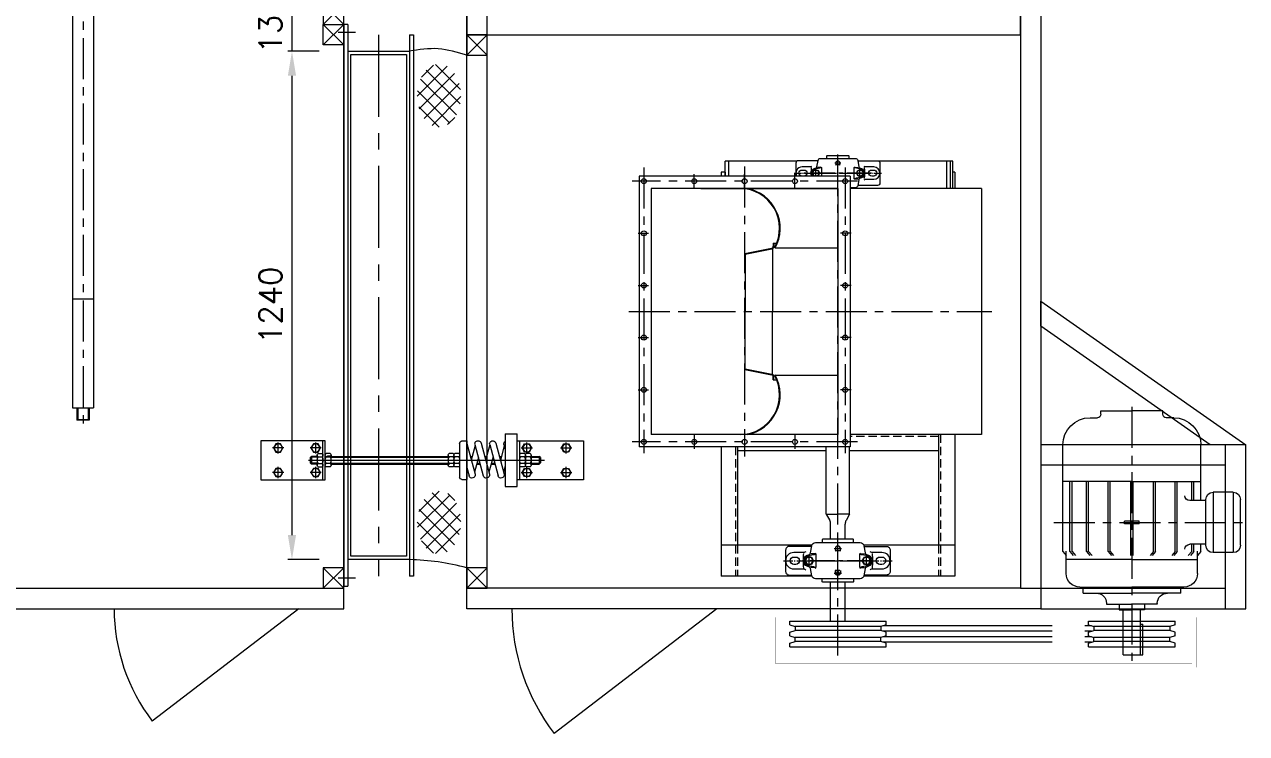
# Model space of a CAD drawing. Extents: x -421 to 20684, y -717 to 14265.
# Drawn here: x 4934 to 7915, y 6087 to 7816 of the extents above; entities that cross this region are included whole.
import ezdxf

# ---------------------------------------------------------------- set-up
doc = ezdxf.new("R2010")
doc.units = 0
doc.header["$LTSCALE"] = 80
doc.header["$MEASUREMENT"] = 0
for name, pattern in [('CEN', [26, 20, -2, 2, -2]), ('CENTER', [2, 1.25, -0.25, 0.25, -0.25]), ('CENTER2', [1.125, 0.75, -0.125, 0.125, -0.125]), ('CENTERX2', [4, 2.5, -0.5, 0.5, -0.5]), ('CX2', [8.2, 0.2, -1, 6, -1]), ('HIDDEN', [0.375, 0.25, -0.125]), ('HIDDENX2', [0.75, 0.5, -0.25])]:
    doc.linetypes.add(name, pattern=pattern)
doc.layers.get('0').update_dxf_attribs({"linetype": 'CONTINUOUS', "lineweight": 18})
doc.layers.get('DEFPOINTS').update_dxf_attribs({"linetype": 'CONTINUOUS', "lineweight": 18})
for name, color, linetype, lineweight in [('1', 1, 'CENTER2', 18), ('2', 2, 'HIDDENX2', 18), ('3', 2, 'CONTINUOUS', 18), ('6', 3, 'CX2', 18), ('ACT', 7, 'CONTINUOUS', 18), ('CEN', 1, 'CEN', 18), ('DIM', 4, 'CONTINUOUS', 18), ('LIN', 2, 'CONTINUOUS', 18), ('NACHI', 16, 'CONTINUOUS', 18), ('THIN', 3, 'CONTINUOUS', 18)]:
    doc.layers.add(name, color=color, linetype=linetype, lineweight=lineweight)
doc.styles.get("Standard").update_dxf_attribs({"font": 'txt.shx', "bigfont": '2hs.shx'})
doc.dimstyles.get("Standard").update_dxf_attribs({"dimscale": 0, "dimtxt": 55, "dimasz": 60, "dimexe": 10, "dimexo": 70, "dimgap": 25, "dimtad": 1, "dimdec": 0, "dimlfac": -1, "dimzin": 0, "dimdsep": 46, "dimtxsty": 'Standard', "dimcen": 0, "dimclrd": 1, "dimclre": 1, "dimadec": 0, "dimazin": 0, "dimtfac": 1, "dimtdec": 0, "dimtix": 1, "dimtmove": 1, "dimatfit": 2, "dimfxl": 0, "dimtolj": 1, "dimtzin": 0, "dimlwd": 5, "dimlwe": 5, "dimarcsym": 0})

# ---------------------------------------------------------------- blocks, each defined once
blk = doc.blocks.new('*D2')
at = {"color": 1, "linetype": 'Continuous', "lineweight": 5}
for p, q in [((7983.1, 8841), (8232.9, 8841)), ((8222.9, 6851), (8222.9, 8781)), ((7983.1, 6791), (8232.9, 6791))]:
    blk.add_line(p, q, dxfattribs=at)
at = {"color": 1, "linetype": 'Continuous'}
for points in [[(8212.9, 8781), (8232.9, 8781), (8222.9, 8841)], [(8212.9, 6851), (8232.9, 6851), (8222.9, 6791)]]:
    blk.add_solid(points, dxfattribs=at)
at = {"layer": 'DEFPOINTS', "color": 0, "linetype": 'Continuous'}
for p in [(7913.1, 8841), (8222.9, 8841), (7913.1, 6791)]:
    blk.add_point(p, dxfattribs=at)
at = {"color": 0, "linetype": 'Continuous', "insert": (8170.4, 7816), "char_height": 55, "attachment_point": 5, "rotation": 90}
blk.add_mtext('\\A1;2050', dxfattribs=at)
blk = doc.blocks.new('*D32')
at = {"layer": 'ACT', "color": 1, "linetype": 'Continuous', "lineweight": 5}
for p, q in [((7983.1, 6791), (8232.9, 6791)), ((8222.9, 6731), (8222.9, 6451)), ((7983.1, 6391), (8232.9, 6391))]:
    blk.add_line(p, q, dxfattribs=at)
at = {"layer": 'ACT', "color": 1, "linetype": 'Continuous'}
for points in [[(8212.9, 6731), (8232.9, 6731), (8222.9, 6791)], [(8212.9, 6451), (8232.9, 6451), (8222.9, 6391)]]:
    blk.add_solid(points, dxfattribs=at)
at = {"layer": 'DEFPOINTS', "color": 0, "linetype": 'Continuous'}
for p in [(7913.1, 6791), (7913.1, 6391), (8222.9, 6391)]:
    blk.add_point(p, dxfattribs=at)
at = {"layer": 'ACT', "color": 0, "linetype": 'Continuous', "insert": (8170.4, 6591), "char_height": 55, "attachment_point": 5, "rotation": 90}
blk.add_mtext('\\A1;400', dxfattribs=at)
blk = doc.blocks.new('*D38')
at = {"color": 1, "linetype": 'Continuous', "lineweight": 5}
for p, q in [((7983.1, 9241), (8466.9, 9241)), ((8456.9, 9181), (8456.9, 6451)), ((7983.1, 6391), (8466.9, 6391))]:
    blk.add_line(p, q, dxfattribs=at)
at = {"color": 1, "linetype": 'Continuous'}
for points in [[(8446.9, 9181), (8466.9, 9181), (8456.9, 9241)], [(8446.9, 6451), (8466.9, 6451), (8456.9, 6391)]]:
    blk.add_solid(points, dxfattribs=at)
at = {"layer": 'DEFPOINTS', "color": 0, "linetype": 'Continuous'}
for p in [(7913.1, 9241), (7913.1, 6391), (8456.9, 6391)]:
    blk.add_point(p, dxfattribs=at)
at = {"color": 0, "linetype": 'Continuous', "insert": (8404.4, 7816), "char_height": 55, "attachment_point": 5, "rotation": 90}
blk.add_mtext('\\A1;2850', dxfattribs=at)
blk = doc.blocks.new('*D44')
at = {"color": 1, "linetype": 'Continuous', "lineweight": 5}
for p, q in [((5586.7, 7941), (5586.7, 8001)), ((5653.1, 7881), (5576.7, 7881)), ((5586.7, 7881), (5586.7, 7751)), ((5653.1, 7751), (5576.7, 7751)), ((5586.7, 7691), (5586.7, 7631))]:
    blk.add_line(p, q, dxfattribs=at)
at = {"color": 1, "linetype": 'Continuous'}
for points in [[(5576.7, 7941), (5596.7, 7941), (5586.7, 7881)], [(5576.7, 7691), (5596.7, 7691), (5586.7, 7751)]]:
    blk.add_solid(points, dxfattribs=at)
at = {"layer": 'DEFPOINTS', "color": 0, "linetype": 'Continuous'}
for p in [(5723.1, 7881), (5586.7, 7751), (5723.1, 7751)]:
    blk.add_point(p, dxfattribs=at)
at = {"color": 0, "linetype": 'Continuous', "insert": (5534.2, 7816), "char_height": 55, "attachment_point": 5, "rotation": 90}
blk.add_mtext('\\A1;130', dxfattribs=at)
blk = doc.blocks.new('*D45')
at = {"color": 1, "linetype": 'Continuous', "lineweight": 5}
for p, q in [((5653.1, 7751), (5576.7, 7751)), ((5586.7, 7691), (5586.7, 6571)), ((5653.1, 6511), (5576.7, 6511))]:
    blk.add_line(p, q, dxfattribs=at)
at = {"color": 1, "linetype": 'Continuous'}
for points in [[(5576.7, 7691), (5596.7, 7691), (5586.7, 7751)], [(5576.7, 6571), (5596.7, 6571), (5586.7, 6511)]]:
    blk.add_solid(points, dxfattribs=at)
at = {"layer": 'DEFPOINTS', "color": 0, "linetype": 'Continuous'}
for p in [(5723.1, 7751), (5586.7, 6511), (5723.1, 6511)]:
    blk.add_point(p, dxfattribs=at)
at = {"color": 0, "linetype": 'Continuous', "insert": (5534.2, 7131), "char_height": 55, "attachment_point": 5, "rotation": 90}
blk.add_mtext('\\A1;1240', dxfattribs=at)
blk = doc.blocks.new('122')
at = {"color": 0, "linetype": 'Continuous'}
for p, q in [((-55.4, 16.4), (-65.1, 16.4)), ((4.8, 24.1), (-4.8, 24.1)), ((55.4, 16.4), (65.1, 16.4)), ((-55.4, -16.4), (-65.1, -16.4)), ((4.8, -24.1), (-4.8, -24.1)), ((55.4, -16.4), (65.1, -16.4))]:
    blk.add_line(p, q, dxfattribs=at)
for points in [[(-63.7, -35), (-118.5, -35, -0.414214), (-127.5, -25.9), (-127.5, 25.9, -0.414214), (-118.5, 35), (-63.7, 35)], [(38.5, 44.1), (38.5, 50.4, 0.414214), (36.4, 52.5), (-36.4, 52.5, 0.414214), (-38.5, 50.4), (-38.5, 44.1)], [(6.6, 23.5, -0.236068), (6, 24.7), (6, 30.1, 1), (-6, 30.1), (-6, 24.7, -0.236068), (-6.6, 23.5)], [(63.7, -35), (118.5, -35, 0.414214), (127.5, -25.9), (127.5, 25.9, 0.414214), (118.5, 35), (63.7, 35)], [(-78.5, -22, 0.236068), (-82.5, -20), (-107.5, -20, -1), (-107.5, 20), (-82.5, 20, 0.236068), (-78.5, 22)], [(-54.2, -18.6, 0.267949), (-59.6, -14), (-72, -11.8, -0.8391), (-72, 11.8), (-59.6, 14, 0.267949), (-54.2, 18.6)], [(-53.5, -16.7), (-53.5, -3.3, 0.333333), (-53.5, 3.3), (-53.5, 16.7)], [(53.5, 16.7), (53.5, 3.3, 0.333333), (53.5, -3.3), (53.5, -16.7)], [(54.2, 18.6, 0.267949), (59.6, 14), (72, 11.8, -0.8391), (72, -11.8), (59.6, -14, 0.267949), (54.2, -18.6)], [(78.5, 22, 0.236068), (82.5, 20), (107.5, 20, -1), (107.5, -20), (82.5, -20, 0.236068), (78.5, -22)], [(6.6, -23.5, 0.236068), (6, -24.7), (6, -30.1, -1), (-6, -30.1), (-6, -24.7, 0.236068), (-6.6, -23.5)], [(38.5, -44.1), (38.5, -50.4, -0.414214), (36.4, -52.5), (-36.4, -52.5, -0.414214), (-38.5, -50.4), (-38.5, -44.1)]]:
    blk.add_lwpolyline(points, format="xyb", dxfattribs=at)
for points in [[(-54.5, -44.1), (54.5, -44.1, 0.36397), (63.4, -36.6), (66.5, -18.9, -0.267949), (69.4, -15.5), (74.8, -13.5, 0.700208), (74.8, 13.5), (69.4, 15.5, -0.267949), (66.5, 18.9), (63.4, 36.6, 0.36397), (54.5, 44.1), (-54.5, 44.1, 0.36397), (-63.4, 36.6), (-66.5, 18.9, -0.267949), (-69.4, 15.5), (-74.8, 13.5, 0.700208), (-74.8, -13.5), (-69.4, -15.5, -0.267949), (-66.5, -18.9), (-63.4, -36.6, 0.36397)], [(-102.5, 9), (-107.5, 9, 1), (-107.5, -9), (-102.5, -9, 1)], [(107.5, 9), (102.5, 9, 1), (102.5, -9), (107.5, -9, 1)]]:
    blk.add_lwpolyline(points, format="xyb", close=True, dxfattribs=at)
for points in [[(-64.7, 9), (-75.1, 9), (-80.3, 0), (-75.1, -9), (-64.7, -9), (-59.5, 0)], [(75.1, 9), (64.7, 9), (59.5, 0), (64.7, -9), (75.1, -9), (80.3, 0)]]:
    blk.add_lwpolyline(points, close=True, dxfattribs=at)
for centre, radius in [((0, 30.1), 3.6), ((0, 30.1), 2.4), ((-69.9, 0), 9), ((69.9, 0), 9)]:
    blk.add_circle(centre, radius, dxfattribs=at)
for centre, start, end in [((69.9, 0), 173.2943, 186.7057), ((-69.9, 0), 353.2943, 6.7057)]:
    blk.add_arc(centre, 154.2, start, end, dxfattribs=at)
at = {"layer": 'NACHI', "color": 1}
for p, q in [((-9, 30.1), (-1.5, 30.1)), ((-0.4, 30.1), (0.4, 30.1)), ((0, 57), (0, 31.6)), ((0, 30.4), (0, 29.7)), ((1.5, 30.1), (9, 30.1)), ((-132.5, 0), (-110, 0)), ((-106.2, 0), (-103.8, 0)), ((-100, 0), (-5, 0)), ((-69.9, 10.8), (-69.9, 1.5)), ((-69.9, 0.4), (-69.9, -0.4)), ((-1.2, 0), (1.2, 0)), ((0, 28.6), (0, 5)), ((0, 1.2), (0, -1.2)), ((5, 0), (100, 0)), ((69.9, 10.8), (69.9, 1.5)), ((69.9, 0.4), (69.9, -0.4)), ((103.8, 0), (106.2, 0)), ((110, 0), (132.5, 0)), ((-69.9, -1.5), (-69.9, -10.8)), ((0, -5), (0, -28.6)), ((0, -29.7), (0, -30.4)), ((69.9, -1.5), (69.9, -10.8)), ((-9, -30.1), (-1.5, -30.1)), ((-0.4, -30.1), (0.4, -30.1)), ((0, -31.6), (0, -57)), ((1.5, -30.1), (9, -30.1))]:
    blk.add_line(p, q, dxfattribs=at)
blk = doc.blocks.new('htr(w)')
at = {"color": 2, "linetype": 'ByBlock'}
blk.add_line((-339.1, 112.4), (-339.1, -0.7), dxfattribs=at)
at = {"color": 2}
blk.add_line((406.4, 66), (391.7, 66), dxfattribs=at)
at = {"color": 6}
blk.add_line((404, 68.5), (394, 68.5), dxfattribs=at)
at = {"color": 2}
blk.add_lwpolyline([(404, 66), (404, 68.5), (403.5, 69), (394.5, 69), (394, 68.5), (394, 66)], dxfattribs=at)
at = {"layer": 'CEN'}
for p, q in [((-288.8, 75.2), (-288.8, 107.7)), ((-174.5, 75.2), (-174.5, 107.7)), ((438.7, 75.2), (438.7, 107.7)), ((547.5, 75.2), (547.5, 107.7)), ((-272.5, 91.4), (-305.1, 91.4)), ((-158.3, 91.4), (-190.8, 91.4)), ((422.4, 91.4), (454.9, 91.4)), ((531.2, 91.4), (563.8, 91.4)), ((-288.8, 4), (-288.8, 36.5)), ((459.7, 55.8), (-225.8, 55.8)), ((-174.5, 4), (-174.5, 36.5)), ((438.7, 4), (438.7, 36.5)), ((547.5, 4), (547.5, 36.5)), ((-272.5, 20.2), (-305.1, 20.2)), ((-158.3, 20.2), (-190.8, 20.2)), ((422.4, 20.2), (454.9, 20.2)), ((531.2, 20.2), (563.8, 20.2))]:
    blk.add_line(p, q, dxfattribs=at)
at = {"layer": 'DIM'}
for p, q in [((-186.6, 64.7), (-212.4, 64.7)), ((-186.6, 47), (-212.4, 47)), ((-95.1, 64.7), (-99.8, 64.7)), ((-71.2, 47), (-81, 47)), ((-75.9, 64.7), (-76.3, 64.7)), ((-52.4, 64.7), (-57.1, 64.7)), ((-29.5, 47), (-38.3, 47)), ((-10.7, 64.7), (-15.5, 64.7)), ((394.3, 64.7), (50.7, 64.7)), ((394.3, 47), (50.7, 47)), ((434.2, 64.7), (453.4, 64.7)), ((434.2, 47), (453.4, 47))]:
    blk.add_line(p, q, dxfattribs=at)
at = {"layer": 'LIN'}
for p, q in [((-146.6, 112.4), (-339.1, 112.4)), ((-153.6, -0.7), (-153.6, 112.4)), ((-111.7, 132.6), (-146.6, 132.6)), ((-146.6, -20.9), (-146.6, 132.6)), ((-111.7, 132.6), (-111.7, -20.9)), ((0, 111.7), (0, 0)), ((14, 111.7), (0, 111.7)), ((410.8, 112.4), (597.8, 112.4)), ((410.8, -0.7), (410.8, 112.4)), ((417.7, -0.7), (417.7, 112.4)), ((597.8, 112.4), (597.8, -0.7)), ((-295.6, 103.3), (-302.5, 91.4)), ((-302.5, 91.4), (-295.6, 79.6)), ((-282, 103.3), (-295.6, 103.3)), ((-295.6, 79.6), (-282, 79.6)), ((-275.1, 91.4), (-282, 103.3)), ((-282, 79.6), (-275.1, 91.4)), ((-181.4, 103.3), (-188.2, 91.4)), ((-188.2, 91.4), (-181.4, 79.6)), ((-184, 75.2), (-172.6, 75.2)), ((-167.7, 103.3), (-181.4, 103.3)), ((-181.4, 79.6), (-167.7, 79.6)), ((-160.8, 91.4), (-167.7, 103.3)), ((-167.7, 79.6), (-160.8, 91.4)), ((-167.5, 75.2), (-156.1, 75.2)), ((-107.8, 101), (-111.7, 86.6)), ((-108.7, 97.8), (-97.5, 55.8)), ((-84.1, 105.7), (-108.3, 15.4)), ((-66.6, 101), (-90.8, 10.7)), ((-66.7, 100.5), (-54.7, 55.8)), ((-41.4, 105.7), (-65.6, 15.4)), ((-23.8, 101), (-48, 10.7)), ((-24.5, 98.5), (-13.1, 55.8)), ((0, 104.7), (-23.9, 15.4)), ((20.9, 104.7), (20.9, 7)), ((23.5, 75.2), (34.9, 75.2)), ((40, 75.2), (51.4, 75.2)), ((396.8, 75.2), (408.2, 75.2)), ((431.7, 75.2), (420.3, 75.2)), ((425, 91.4), (431.8, 103.3)), ((431.8, 79.6), (425, 91.4)), ((431.8, 103.3), (445.5, 103.3)), ((445.5, 79.6), (431.8, 79.6)), ((445.5, 103.3), (452.4, 91.4)), ((452.4, 91.4), (445.5, 79.6)), ((533.8, 91.4), (540.6, 103.3)), ((540.6, 79.6), (533.8, 91.4)), ((540.6, 103.3), (554.3, 103.3)), ((554.3, 79.6), (540.6, 79.6)), ((554.3, 103.3), (561.2, 91.4)), ((561.2, 91.4), (554.3, 79.6)), ((-213.8, 63.3), (-210.1, 67)), ((-213.8, 63.3), (-213.8, 48.4)), ((-213.8, 48.4), (-210.1, 44.7)), ((-186.6, 67), (-210.1, 67)), ((-210.1, 67), (-210.1, 44.7)), ((-186.6, 44.7), (-210.1, 44.7)), ((-186.6, 70.4), (-186.6, 41.3)), ((-184, 65.5), (-172.6, 65.5)), ((-184, 46.2), (-172.6, 46.2)), ((-184, 36.5), (-172.6, 36.5)), ((-170.1, 70.4), (-170.1, 41.3)), ((-167.5, 65.5), (-156.1, 65.5)), ((-167.5, 46.2), (-156.1, 46.2)), ((-167.5, 36.5), (-156.1, 36.5)), ((-111.7, 38.9), (-106.8, 20.8)), ((-94.5, 67), (-100.4, 67)), ((-70.5, 44.7), (-81.7, 44.7)), ((-76.1, 65.4), (-64.1, 20.8)), ((-51.7, 67), (-57.7, 67)), ((-28.9, 44.7), (-38.9, 44.7)), ((-33.9, 63.4), (-22.5, 20.8)), ((-10.1, 67), (-16.1, 67)), ((23.5, 65.5), (34.9, 65.5)), ((23.5, 46.2), (34.9, 46.2)), ((23.5, 36.5), (34.9, 36.5)), ((37.4, 70.4), (37.4, 41.3)), ((40, 65.5), (51.4, 65.5)), ((40, 46.2), (51.4, 46.2)), ((40, 36.5), (51.4, 36.5)), ((394.3, 67), (50.7, 67)), ((394.3, 44.7), (50.7, 44.7)), ((53.9, 70.4), (53.9, 41.3)), ((394.3, 70.4), (394.3, 41.3)), ((396.8, 65.5), (408.2, 65.5)), ((396.8, 46.2), (408.2, 46.2)), ((396.8, 36.5), (408.2, 36.5)), ((431.7, 65.5), (420.3, 65.5)), ((431.7, 46.2), (420.3, 46.2)), ((431.7, 36.5), (420.3, 36.5)), ((434.2, 70.4), (434.2, 41.3)), ((434.2, 67), (451, 67)), ((434.2, 44.7), (451, 44.7)), ((454.8, 63.3), (451, 67)), ((451, 67), (451, 44.7)), ((454.8, 48.4), (451, 44.7)), ((454.8, 63.3), (454.8, 48.4)), ((-295.6, 32.1), (-302.5, 20.2)), ((-302.5, 20.2), (-295.6, 8.4)), ((-282, 32.1), (-295.6, 32.1)), ((-295.6, 8.4), (-282, 8.4)), ((-275.1, 20.2), (-282, 32.1)), ((-282, 8.4), (-275.1, 20.2)), ((-181.4, 32.1), (-188.2, 20.2)), ((-188.2, 20.2), (-181.4, 8.4)), ((-167.7, 32.1), (-181.4, 32.1)), ((-181.4, 8.4), (-167.7, 8.4)), ((-160.8, 20.2), (-167.7, 32.1)), ((-167.7, 8.4), (-160.8, 20.2)), ((0, 34.6), (-6.4, 10.7)), ((14, 0), (0, 0)), ((425, 20.2), (431.8, 32.1)), ((431.8, 8.4), (425, 20.2)), ((431.8, 32.1), (445.5, 32.1)), ((445.5, 8.4), (431.8, 8.4)), ((445.5, 32.1), (452.4, 20.2)), ((452.4, 20.2), (445.5, 8.4)), ((533.8, 20.2), (540.6, 32.1)), ((540.6, 8.4), (533.8, 20.2)), ((540.6, 32.1), (554.3, 32.1)), ((554.3, 8.4), (540.6, 8.4)), ((554.3, 32.1), (561.2, 20.2)), ((561.2, 20.2), (554.3, 8.4)), ((-339.1, -0.7), (-146.6, -0.7)), ((-111.7, -20.9), (-146.6, -20.9)), ((597.8, -0.7), (410.8, -0.7))]:
    blk.add_line(p, q, dxfattribs=at)
for centre, major_axis, start_param, end_param in [((-116.6, 103.4), (-6.42, 6.42), 3.665191, 4.927986), ((-75.3, 103.4), (6.42, 6.42), 5.235988, 8.37758), ((-32.6, 103.4), (-6.42, 6.42), 3.665191, 6.806784), ((14, 104.7), (4.94, 4.94), 5.497787, 7.068583), ((-180.7, 70.4), (-4.15, 4.15), -0.180888, 1.751684), ((-176, 70.4), (-4.15, 4.15), 2.960705, 4.893277), ((-164.2, 70.4), (-4.15, 4.15), -0.180888, 1.751684), ((-159.5, 70.4), (-4.15, 4.15), 2.960705, 4.893277), ((26.8, 70.4), (-4.15, 4.15), -0.180888, 1.751684), ((31.6, 70.4), (-4.15, 4.15), 2.960705, 4.893277), ((43.3, 70.4), (-4.15, 4.15), -0.180888, 1.751684), ((48.1, 70.4), (-4.15, 4.15), 2.960705, 4.893277), ((400.1, 70.4), (-4.15, 4.15), -0.180888, 1.751684), ((404.9, 70.4), (4.15, 4.15), 4.531501, 6.464073), ((423.6, 70.4), (-4.15, 4.15), -0.180888, 1.751684), ((428.4, 70.4), (4.15, 4.15), 4.531501, 6.464073), ((-166.9, 55.8), (13.9, 13.9), 1.843141, 2.869248), ((-180.7, 41.3), (-4.15, 4.15), -0.180888, 1.751684), ((-189.8, 55.8), (-13.9, 13.9), 3.413937, 4.440045), ((-176, 41.3), (4.15, 4.15), 4.531501, 6.464073), ((-150.4, 55.8), (13.9, 13.9), 1.843141, 2.869248), ((-164.2, 41.3), (-4.15, 4.15), -0.180888, 1.751684), ((-173.3, 55.8), (-13.9, 13.9), 3.413937, 4.440045), ((-159.5, 41.3), (-4.15, 4.15), 2.960705, 4.893277), ((40.6, 55.8), (-13.9, 13.9), 0.272344, 1.298452), ((26.8, 41.3), (-4.15, 4.15), -0.180888, 1.751684), ((17.7, 55.8), (13.9, 13.9), 4.984733, 6.010841), ((31.6, 41.3), (-4.15, 4.15), 2.960705, 4.893277), ((57.1, 55.8), (-13.9, 13.9), 0.272344, 1.298452), ((43.3, 41.3), (-4.15, 4.15), -0.180888, 1.751684), ((34.2, 55.8), (-13.9, 13.9), 3.413937, 4.440045), ((48.1, 41.3), (-4.15, 4.15), 2.960705, 4.893277), ((414, 55.8), (13.9, 13.9), 1.843141, 2.869248), ((400.1, 41.3), (-4.15, 4.15), -0.180888, 1.751684), ((391.1, 55.8), (-13.9, 13.9), 3.413937, 4.440045), ((404.9, 41.3), (-4.15, 4.15), 2.960705, 4.893277), ((437.4, 55.8), (13.9, 13.9), 1.843141, 2.869248), ((423.6, 41.3), (-4.15, 4.15), -0.180888, 1.751684), ((414.5, 55.8), (-13.9, 13.9), 3.413937, 4.440045), ((428.4, 41.3), (-4.15, 4.15), 2.960705, 4.893277), ((-99.5, 13), (-6.42, 6.42), 0.523599, 3.665191), ((-56.8, 13), (-6.42, 6.42), 0.523599, 3.665191), ((-15.2, 13), (-6.42, 6.42), 0.523599, 3.665191), ((14, 7), (4.94, 4.94), 3.926991, 5.497787)]:
    blk.add_ellipse(centre, major_axis=major_axis, ratio=1, start_param=start_param, end_param=end_param, dxfattribs=at)
for centre, major_axis in [((-288.8, 91.4), (-8.39, 8.39)), ((-174.5, 91.4), (-8.39, 8.39)), ((438.7, 91.4), (-8.39, 8.39)), ((547.5, 91.4), (-8.39, 8.39)), ((-288.8, 20.2), (-8.39, 8.39)), ((-174.5, 20.2), (-8.39, 8.39)), ((438.7, 20.2), (8.39, 8.39)), ((547.5, 20.2), (8.39, 8.39))]:
    blk.add_ellipse(centre, major_axis=major_axis, ratio=1, dxfattribs=at)
at = {"layer": 'THIN', "color": 6}
for p, q in [((394.5, 66), (394.5, 69)), ((403.5, 66), (403.5, 69))]:
    blk.add_line(p, q, dxfattribs=at)
blk = doc.blocks.new('11-1')
for p, q in [((-75.7, 609.9), (0, 609.9)), ((-75.7, 601.6), (-75.7, 609.9)), ((75.7, 609.9), (0, 609.9)), ((75.7, 601.6), (75.7, 609.9)), ((-102.1, 593.3), (-84, 593.3)), ((102.1, 593.3), (84, 593.3)), ((-168.5, 391.3), (-168.5, 526.9)), ((168.5, 267.2), (168.5, 526.9)), ((0, 437.6), (-168.5, 437.6)), ((-151.2, 391.3), (-151.2, 437.6)), ((-146, 391.3), (-146, 437.6)), ((-110.7, 267.2), (-110.7, 437.6)), ((-105.5, 267.2), (-105.5, 437.6)), ((-58, 267.2), (-58, 437.6)), ((-52.8, 267.2), (-52.8, 437.6)), ((-3, 257.7), (-3, 437.6)), ((0, 437.6), (168.5, 437.6)), ((2.2, 257.7), (2.2, 437.6)), ((52.8, 267.2), (52.8, 437.6)), ((58, 267.2), (58, 437.6)), ((105.5, 267.2), (105.5, 437.6)), ((110.7, 267.2), (110.7, 437.6)), ((146, 267.2), (146, 437.6)), ((151.2, 267.2), (151.2, 437.6)), ((-265, 282.2), (-265, 393.7)), ((-247.2, 411.5), (-198.1, 411.5)), ((-247.2, 411.5), (-247.2, 264.4)), ((-198.1, 411.5), (-198.1, 264.4)), ((-180.3, 282.2), (-180.3, 393.7)), ((-180.3, 391.3), (-141.2, 391.3)), ((-18.1, 341.2), (18.1, 341.2)), ((-18.1, 334.7), (-18.1, 341.2)), ((-18.1, 334.7), (18.1, 334.7)), ((18.1, 334.7), (18.1, 341.2)), ((-180.3, 284.6), (-141.2, 284.6)), ((-168.5, 267.2), (-168.5, 284.6)), ((-151.2, 267.2), (-151.2, 284.6)), ((-146, 267.2), (-146, 284.6)), ((-247.2, 264.4), (-198.1, 264.4)), ((-168.5, 267.2), (-160.2, 257.7)), ((-160.2, 213.6), (-160.2, 267.6)), ((0, 247.9), (-160.2, 247.9)), ((-151.2, 267.2), (-142.8, 257.7)), ((-146, 267.2), (-137.7, 257.7)), ((-110.7, 267.2), (-102.4, 257.7)), ((-105.5, 267.2), (-97.2, 257.7)), ((-58, 267.2), (-49.7, 257.7)), ((-52.8, 267.2), (-44.5, 257.7)), ((2.2, 267.2), (-3, 267.2)), ((0, 247.9), (160.2, 247.9)), ((52.8, 267.2), (44.5, 257.7)), ((58, 267.2), (49.7, 257.7)), ((105.5, 267.2), (97.2, 257.7)), ((110.7, 267.2), (102.4, 257.7)), ((146, 267.2), (137.7, 257.7)), ((151.2, 267.2), (142.8, 257.7)), ((160.2, 213.6), (160.2, 267.6)), ((168.5, 267.2), (160.2, 257.7)), ((-127, 180.4), (0, 180.4)), ((-119.1, 165.5), (-119.1, 180.4)), ((127, 180.4), (0, 180.4)), ((119.1, 165.5), (119.1, 180.4)), ((-119.1, 165.5), (0, 165.5)), ((119.1, 165.5), (0, 165.5)), ((-61.8, 140.6), (-61.8, 139)), ((-61.8, 139), (0, 139)), ((-31, 139), (-31, 124.9)), ((-31, 124.9), (0, 124.9)), ((-21, 14.9), (-21, 124.9)), ((61.8, 139), (0, 139)), ((31, 124.9), (0, 124.9)), ((21, 14.9), (21, 124.9)), ((31, 139), (31, 124.9)), ((61.8, 140.6), (61.8, 139)), ((-26.6, 14.9), (-26.6, 90.1)), ((-21, 90.1), (-26.6, 90.1)), ((21, 14.9), (-26.6, 14.9))]:
    blk.add_line(p, q)
for centre, radius, start, end in [((-84, 601.6), 8.3, 270, 0), ((84, 601.6), 8.3, 180, 270), ((-102.1, 526.9), 66.4, 90, 180), ((102.1, 526.9), 66.4, 0, 90), ((-247.2, 393.7), 17.8, 90, 180), ((-198.1, 393.7), 17.8, 0, 90), ((-141.2, 403.1), 11.9, 270, 0), ((-247.2, 282.2), 17.8, 180, 270), ((-198.1, 282.2), 17.8, 270, 0), ((-141.2, 272.7), 11.9, 0, 90), ((-127, 213.6), 33.2, 180, 270), ((127, 213.6), 33.2, 270, 0), ((-86.7, 140.6), 24.9, 0, 90), ((86.7, 140.6), 24.9, 90, 180)]:
    blk.add_arc(centre, radius, start, end)
at = {"layer": '3', "linetype": 'CENTER'}
for p, q in [((0, 620.2), (0, 0)), ((190.5, 337.9), (-288, 337.9))]:
    blk.add_line(p, q, dxfattribs=at)

msp = doc.modelspace()

# ---------------------------------------------------------------- hatches: boundary and pattern name
at = {"layer": 'ACT', "linetype": 'Continuous'}
h = msp.add_hatch(dxfattribs=at)
h.set_pattern_fill('ANSI37', color=256, scale=8, angle=-90, style=0)
h.set_pattern_definition([(315, (2648.182, 13233.832), (17.96051, 17.96051), []), (45, (2648.182, 13233.832), (-17.96051, 17.96051), [])])
edge = h.paths.add_edge_path()
edge.add_ellipse((5945.6, 7642.6), major_axis=(0, 76.9), ratio=0.691358, start_angle=0, end_angle=360)
h = msp.add_hatch(dxfattribs=at)
h.set_pattern_fill('ANSI37', color=256, scale=8, angle=-90, style=0)
h.set_pattern_definition([(45, (2648.182, 1010.132), (17.96051, -17.96051), []), (315, (2648.182, 1010.132), (-17.96051, -17.96051), [])])
edge = h.paths.add_edge_path()
edge.add_ellipse((5945.6, 6601.3), major_axis=(0, -76.9), ratio=0.691358, start_angle=0, end_angle=360, ccw=False)

# ---------------------------------------------------------------- linework, layer by layer
at = {"color": 1, "linetype": 'CENTER'}
for p, q in [((5077.3, 9702.9), (5077.3, 6831)), ((6918.1, 6276.9), (6918.1, 7501.9)), ((6445.1, 7467.5), (6445.1, 6770.6)), ((6690.6, 7469.3), (6690.6, 6762.6)), ((6936.1, 7467.5), (6936.1, 6770.6)), ((6965.9, 7434), (6416, 7434)), ((6408.6, 7116), (7293.5, 7116)), ((6965.9, 6798), (6416, 6798))]:
    msp.add_line(p, q, dxfattribs=at)
for p, q in [((5051.8, 9321), (5051.8, 6881)), ((5102.8, 9321), (5102.8, 6881)), ((6818.3, 7482.6), (6643.1, 7482.6)), ((6643.1, 7446), (6643.1, 7482.6)), ((6652.1, 7446), (6652.1, 7482.6)), ((7198.1, 7482.6), (7017.9, 7482.6)), ((7184.1, 7416), (7184.1, 7482.6)), ((7193.1, 7416), (7193.1, 7482.6)), ((7198.1, 7416), (7198.1, 7482.6)), ((6643.1, 7456), (6633.1, 7456)), ((6633.1, 7456), (6633.1, 7446)), ((6643.1, 7456), (6643.1, 7446)), ((7203.1, 7456), (7198.1, 7456)), ((7203.1, 7456), (7203.1, 7416)), ((6433.1, 7446), (6433.1, 6786)), ((6948.1, 7446), (6433.1, 7446)), ((6948.1, 7446), (6948.1, 6786)), ((6463.1, 7416), (6463.1, 6816)), ((6918.1, 7416), (6463.1, 7416)), ((6584.1, 7416), (6918.1, 7416)), ((6918.1, 7416), (6673.1, 7416)), ((6918.1, 7416), (6856.8, 7416)), ((6918.1, 7416), (6918.1, 6816)), ((7268.1, 7416), (6948.1, 7416)), ((6986.8, 7416), (6948.1, 7416)), ((7268.1, 7416), (7268.1, 6816)), ((6765.1, 7271), (6918.1, 7271)), ((6765.1, 6961), (6918.1, 6961)), ((5051.8, 6881), (5102.8, 6881)), ((5062.3, 6881), (5062.3, 6851)), ((5064.3, 6881), (5064.3, 6853)), ((5090.3, 6853), (5090.3, 6881)), ((5092.3, 6881), (5092.3, 6851)), ((5092.3, 6851), (5062.3, 6851)), ((5064.3, 6853), (5090.3, 6853)), ((6918.1, 6816), (6463.1, 6816)), ((7268.1, 6816), (6948.1, 6816)), ((7163.1, 6816), (7163.1, 6546)), ((7203.1, 6816), (7203.1, 6471)), ((6948.1, 6786), (6433.1, 6786)), ((6633.1, 6786), (6633.1, 6471)), ((6673.1, 6786), (6673.1, 6546)), ((6889.5, 6776.1), (6673.1, 6776.1)), ((6889.5, 6621.6), (6889.5, 6786)), ((6946.7, 6621.6), (6946.7, 6786)), ((7163.1, 6776.1), (6946.7, 6776.1)), ((6889.5, 6621.6), (6918.1, 6621.6)), ((6889.5, 6621.6), (6898.2, 6606.6)), ((6946.7, 6621.6), (6918.1, 6621.6)), ((6946.7, 6621.6), (6938.1, 6606.6)), ((6900.5, 6560.8), (6900.5, 6597.8)), ((6935.7, 6560.8), (6935.7, 6597.8)), ((6855, 6546), (6633.1, 6546)), ((7203.1, 6546), (6981.3, 6546)), ((6854.9, 6471), (6633.1, 6471)), ((7203.1, 6471), (6981.4, 6471)), ((6900.5, 6361), (6900.5, 6455.8)), ((6935.7, 6361), (6935.7, 6455.8)), ((6800.8, 6361), (7035.5, 6361)), ((6800.8, 6352.1), (6813.7, 6347.6)), ((7035.5, 6352.1), (7022.6, 6347.6)), ((7529.4, 6361), (7740.8, 6361)), ((7529.4, 6352.1), (7542.3, 6347.6)), ((7740.8, 6352.1), (7727.9, 6347.6)), ((6800.8, 6334.1), (6813.7, 6338.5)), ((6800.8, 6325.1), (6813.7, 6320.7)), ((6813.7, 6347.6), (6813.7, 6338.5)), ((7022.6, 6347.6), (6813.7, 6347.6)), ((7022.6, 6338.5), (6813.7, 6338.5)), ((6813.7, 6311.6), (6813.7, 6320.7)), ((7022.6, 6320.7), (6813.7, 6320.7)), ((7022.6, 6347.6), (7022.6, 6338.5)), ((7035.5, 6334.1), (7022.6, 6338.5)), ((7035.5, 6325.1), (7022.6, 6320.7)), ((7022.6, 6311.6), (7022.6, 6320.7)), ((7529.4, 6334.1), (7542.3, 6338.5)), ((7529.4, 6325.1), (7542.3, 6320.7)), ((7542.3, 6347.6), (7542.3, 6338.5)), ((7727.9, 6347.6), (7542.3, 6347.6)), ((7727.9, 6338.5), (7542.3, 6338.5)), ((7542.3, 6311.6), (7542.3, 6320.7)), ((7727.9, 6320.7), (7542.3, 6320.7)), ((7727.9, 6347.6), (7727.9, 6338.5)), ((7740.8, 6334.1), (7727.9, 6338.5)), ((7740.8, 6325.1), (7727.9, 6320.7)), ((7727.9, 6311.6), (7727.9, 6320.7)), ((6800.8, 6307.1), (6813.7, 6311.6)), ((6800.8, 6298.2), (7035.5, 6298.2)), ((7022.6, 6311.6), (6813.7, 6311.6)), ((7035.5, 6307.1), (7022.6, 6311.6)), ((7529.4, 6307.1), (7542.3, 6311.6)), ((7529.4, 6298.2), (7740.8, 6298.2)), ((7727.9, 6311.6), (7542.3, 6311.6)), ((7740.8, 6307.1), (7727.9, 6311.6))]:
    msp.add_line(p, q)
at = {"linetype": 'Continuous'}
for p, q in [((5713.1, 7816), (5663.1, 7866)), ((5663.1, 7816), (5713.1, 7866)), ((5713.1, 7816), (5663.1, 7766)), ((5663.1, 7816), (5713.1, 7766)), ((6063.1, 7741), (6013.1, 7791)), ((6013.1, 7741), (6063.1, 7791)), ((5713.1, 6441), (5663.1, 6491)), ((5663.1, 6441), (5713.1, 6491)), ((6063.1, 6441), (6013.1, 6491)), ((6013.1, 6441), (6063.1, 6491)), ((6063.1, 6441), (6013.1, 6441)), ((7363.1, 6441), (7413.1, 6441))]:
    msp.add_line(p, q, dxfattribs=at)
at = {"color": 1, "linetype": 'Continuous'}
for p, q in [((5741.7, 7796), (5699.3, 7796)), ((5741.7, 6466), (5699.3, 6466)), ((5603.1, 6391), (5246, 6117.3)), ((6623.1, 6391), (6226.3, 6086.8))]:
    msp.add_line(p, q, dxfattribs=at)
at = {"color": 1, "linetype": 'CENTER2'}
for p, q in [((7000.4, 7453.5), (6835.9, 7453.5)), ((7000.4, 6508.3), (6835.9, 6508.3)), ((6857.2, 6508.3), (6989.1, 6508.3))]:
    msp.add_line(p, q, dxfattribs=at)
at = {"color": 1}
for p, q in [((6567.9, 7417.2), (6567.9, 7450.9)), ((6690.6, 7417.2), (6690.6, 7450.9)), ((6813.4, 7417.2), (6813.4, 7450.9)), ((6430.8, 7306.8), (6456.5, 7306.8)), ((6950.5, 7306.8), (6924.8, 7306.8)), ((6430.8, 7179.6), (6456.5, 7179.6)), ((6950.5, 7179.6), (6924.8, 7179.6)), ((6430.8, 7052.4), (6456.5, 7052.4)), ((6950.5, 7052.4), (6924.8, 7052.4)), ((6430.8, 6925.2), (6456.5, 6925.2)), ((6950.5, 6925.2), (6924.8, 6925.2)), ((6567.9, 6814.9), (6567.9, 6781.2)), ((6690.6, 6814.9), (6690.6, 6781.2)), ((6813.4, 6814.9), (6813.4, 6781.2))]:
    msp.add_line(p, q, dxfattribs=at)
at = {"color": 7, "linetype": 'Continuous'}
for p, q in [((6760.6, 7283), (6760.6, 7275.3)), ((6760.6, 7283), (6769.1, 7283)), ((6762.2, 7283), (6762.2, 7275.3)), ((6691.5, 7257.5), (6756.6, 7270.1)), ((6692.1, 7256), (6691.5, 7257.5)), ((6692.1, 7256), (6757, 7268.5)), ((6692.1, 7256), (6692.1, 7116)), ((6759, 7269.4), (6759, 7116)), ((6765.1, 7271), (6763.9, 7272.1)), ((6692.1, 6976), (6692.1, 7116)), ((6759, 6962.7), (6759, 7116)), ((6692.1, 6976), (6691.5, 6974.5)), ((6691.5, 6974.5), (6756.6, 6962)), ((6692.1, 6976), (6757, 6963.5)), ((6760.6, 6949), (6760.6, 6956.8)), ((6760.6, 6949), (6769.1, 6949)), ((6762.2, 6949), (6762.2, 6956.8)), ((6765.1, 6961), (6763.9, 6960))]:
    msp.add_line(p, q, dxfattribs=at)
at = {"color": 3, "linetype": 'HIDDEN'}
for p, q in [((7163.1, 6811.1), (6948.1, 6811.1)), ((7168.1, 6816), (7168.1, 6471)), ((6668.1, 6786), (6668.1, 6471)), ((6673.1, 6546), (6673.1, 6471)), ((7163.1, 6546), (7163.1, 6471))]:
    msp.add_line(p, q, dxfattribs=at)
at = {"linetype": 'CENTER'}
for p, q in [((6800.8, 6352.1), (6800.8, 6361)), ((6800.8, 6352.1), (6800.8, 6361)), ((7035.5, 6352.1), (7035.5, 6361)), ((7529.4, 6352.1), (7529.4, 6361)), ((7529.4, 6352.1), (7529.4, 6361)), ((7740.8, 6352.1), (7740.8, 6361)), ((6800.8, 6325.1), (6800.8, 6334.1)), ((6800.8, 6325.1), (6800.8, 6334.1)), ((7035.5, 6325.1), (7035.5, 6334.1)), ((7529.4, 6325.1), (7529.4, 6334.1)), ((7529.4, 6325.1), (7529.4, 6334.1)), ((7740.8, 6325.1), (7740.8, 6334.1)), ((6800.8, 6298.2), (6800.8, 6307.1)), ((6800.8, 6298.2), (6800.8, 6307.1)), ((7035.5, 6298.2), (7035.5, 6307.1)), ((7529.4, 6298.2), (7529.4, 6307.1)), ((7529.4, 6298.2), (7529.4, 6307.1)), ((7740.8, 6298.2), (7740.8, 6307.1))]:
    msp.add_line(p, q, dxfattribs=at)
at = {"linetype": 'Continuous'}
for points in [[(4613.1, 6441), (5713.1, 6441), (5713.1, 9191), (4613.1, 9191)], [(6063.1, 9191), (7363.1, 9191), (7363.1, 6441), (6063.1, 6441)], [(5663.1, 7816), (5713.1, 7816), (5713.1, 7866), (5663.1, 7866)], [(6013.1, 7791), (7363.1, 7791), (7363.1, 7841), (6013.1, 7841)], [(5663.1, 7816), (5713.1, 7816), (5713.1, 7766), (5663.1, 7766)], [(6013.1, 7741), (6063.1, 7741), (6063.1, 7791), (6013.1, 7791)], [(5866.1, 6519.5), (5730.1, 6519.5), (5730.1, 7742.6), (5866.1, 7742.6)], [(7413.1, 7141.1), (7913.1, 6791), (7826, 6791), (7413.1, 7080.1)], [(5663.1, 6441), (5713.1, 6441), (5713.1, 6491), (5663.1, 6491)], [(6013.1, 6441), (6063.1, 6441), (6063.1, 6491), (6013.1, 6491)]]:
    msp.add_lwpolyline(points, close=True, dxfattribs=at)
for centre in [(6445.1, 7434), (6567.9, 7434), (6690.6, 7434), (6813.4, 7434), (6936.1, 7434), (6445.1, 7306.8), (6936.1, 7306.8), (6445.1, 7179.6), (6936.1, 7179.6), (6445.1, 7052.4), (6936.1, 7052.4), (6445.1, 6925.2), (6936.1, 6925.2), (6445.1, 6798), (6567.9, 6798), (6690.6, 6798), (6813.4, 6798), (6936.1, 6798)]:
    msp.add_circle(centre, 6)
for centre, radius, start, end in [((6678.7, 7318.8), 97.2, 331.2912, 89.0553), ((6678.7, 7318.8), 98.8, 331.0564, 79.6335), ((6678.7, 6913.2), 97.2, 270.9447, 28.7088), ((6678.7, 6913.2), 98.8, 280.3665, 28.9436), ((6882.9, 6597.8), 17.6, 0, 30), ((6953.3, 6597.8), 17.6, 150, 180)]:
    msp.add_arc(centre, radius, start, end)
at = {"color": 7, "linetype": 'Continuous'}
for centre, radius, start, end in [((6755.2, 7275.3), 5.4, 284.7661, 0), ((6755.2, 7275.3), 7, 284.7661, 0), ((6755.2, 6956.8), 5.4, 0, 75.2339), ((6755.2, 6956.8), 7, 0, 75.2339)]:
    msp.add_arc(centre, radius, start, end, dxfattribs=at)
at = {"color": 1, "linetype": 'Continuous'}
for centre, radius in [((5603.1, 6391), 450), ((6623.1, 6391), 500)]:
    msp.add_arc(centre, radius, 180, 217.4713, dxfattribs=at)
at = {"layer": '1'}
msp.add_line((5051.8, 7147), (5102.8, 7147), dxfattribs=at)
at = {"layer": '2', "linetype": 'ByBlock'}
for p, q in [((5713.1, 7816), (5713.1, 6446)), ((5723.1, 7816), (5713.1, 7816)), ((5723.1, 7816), (5723.1, 6446)), ((5873.1, 7791), (5873.1, 6471)), ((5873.1, 7791), (5883.1, 7791)), ((5883.1, 7791), (5883.1, 6471)), ((5723.1, 7751), (5873.1, 7751)), ((5873.1, 6511), (5723.1, 6511)), ((5883.1, 6471), (5873.1, 6471)), ((5713.1, 6446), (5723.1, 6446))]:
    msp.add_line(p, q, dxfattribs=at)
at = {"layer": '6'}
for p, q in [((7536.5, 6349.6), (7028.4, 6349.6)), ((7536.5, 6336.5), (7028.4, 6336.5)), ((7536.5, 6322.7), (7028.4, 6322.7)), ((7536.5, 6309.6), (7028.4, 6309.6))]:
    msp.add_line(p, q, dxfattribs=at)
at = {"layer": 'ACT', "linetype": 'Continuous'}
for p, q in [((7913.1, 6791), (7413.1, 6791)), ((7863.1, 6391), (7863.1, 6791)), ((7913.1, 6391), (7913.1, 6791)), ((7863.1, 6741), (7413.1, 6741)), ((7413.1, 6441), (7863.1, 6441)), ((7413.1, 6391), (7913.1, 6391))]:
    msp.add_line(p, q, dxfattribs=at)
at = {"layer": 'ACT', "linetype": 'Continuous', "const_width": 0.4}
msp.add_lwpolyline([(6755, 6370.2), (6765, 6370.2), (6765, 6258.4), (7781.9, 6258.4), (7781.9, 6370.2), (7791.9, 6370.2), (7791.9, 6248.4), (6755, 6248.4), (6755, 6370.2)], dxfattribs=at)
at = {"layer": 'ACT', "linetype": 'Continuous'}
for points in [[(6013.1, 7741), (5943.4, 7756.6), (5873.1, 7751)], [(6013.1, 6491), (5943.4, 6505.4), (5873.1, 6511)]]:
    msp.add_spline(points, degree=3, dxfattribs=at)
at = {"layer": 'CEN', "linetype": 'CENTERX2'}
msp.add_line((5798.1, 7791), (5798.1, 6471), dxfattribs=at)
at = {"layer": 'LIN', "linetype": 'Continuous'}
for points in [[(4613.1, 6391), (5713.1, 6391), (5713.1, 9241), (4613.1, 9241)], [(6013.1, 9241), (7413.1, 9241), (7413.1, 6391), (6013.1, 6391)]]:
    msp.add_lwpolyline(points, close=True, dxfattribs=at)
at = {"layer": 'NACHI', "color": 1}
for p, q in [((6918.1, 7479.7), (6918.1, 7498.9)), ((6811.9, 7453.5), (6829.4, 7453.5)), ((6832.2, 7453.5), (6834.1, 7453.5)), ((6836.9, 7453.5), (6914.4, 7453.5)), ((6864.4, 7454.8), (6864.4, 7462.5)), ((6864.4, 7453.2), (6864.4, 7453.8)), ((6864.4, 7446), (6864.4, 7452.3)), ((6910.6, 7478.4), (6916.9, 7478.4)), ((6917.2, 7453.5), (6919.1, 7453.5)), ((6917.8, 7478.4), (6918.4, 7478.4)), ((6918.1, 7478.1), (6918.1, 7478.7)), ((6918.1, 7457.3), (6918.1, 7477.2)), ((6918.1, 7452.6), (6918.1, 7454.5)), ((6919.4, 7478.4), (6925.6, 7478.4)), ((6921.9, 7453.5), (6999.4, 7453.5)), ((6971.9, 7454.8), (6971.9, 7462.5)), ((6971.9, 7453.2), (6971.9, 7453.8)), ((6971.9, 7444.5), (6971.9, 7452.3)), ((7002.2, 7453.5), (7004.1, 7453.5)), ((7006.9, 7453.5), (7024.4, 7453.5)), ((6918.1, 7429.9), (6918.1, 7449.8)), ((6918.1, 7408.1), (6918.1, 7427.4))]:
    msp.add_line(p, q, dxfattribs=at)
at = {"layer": 'NACHI', "color": 0}
for p, q in [((6876.4, 7467.2), (6868.4, 7467.2)), ((6922.1, 7473.4), (6914.1, 7473.4)), ((6959.8, 7439.8), (6967.9, 7439.8))]:
    msp.add_line(p, q, dxfattribs=at)
at = {"layer": 'NACHI', "color": 16}
msp.add_line((6959.8, 7467.2), (6967.9, 7467.2), dxfattribs=at)
at = {"layer": 'NACHI', "color": 0}
for points in [[(6869.7, 7483.5), (6821.4, 7483.5, 0.414214), (6815.6, 7477.7), (6815.6, 7446)], [(6855, 7446, -0.513281), (6860.3, 7464.8), (6865.1, 7466.6, 0.267949), (6867.1, 7468.9), (6869.8, 7484.5, -0.36397), (6875.6, 7489.3), (6960.7, 7489.3, -0.36397), (6966.4, 7484.5), (6969.2, 7468.9, 0.267949), (6971.2, 7466.6), (6976, 7464.8, -0.700208), (6976, 7442.2), (6971.2, 7440.5, 0.267949), (6969.2, 7438.1), (6966.4, 7422.5, -0.36397), (6960.7, 7417.7), (6948.1, 7417.7)], [(6945.6, 7489.3), (6945.6, 7494.3, 0.414214), (6944, 7496), (6892.3, 7496, 0.414214), (6890.6, 7494.3), (6890.6, 7489.3)], [(6923.6, 7472.9, -0.236068), (6923.1, 7473.9), (6923.1, 7478.4, 1), (6913.1, 7478.4), (6913.1, 7473.9, -0.236068), (6912.6, 7472.9)], [(6966.6, 7483.5), (7014.8, 7483.5, -0.414214), (7020.6, 7477.7), (7020.6, 7429.3, -0.414214), (7014.8, 7423.5), (6966.6, 7423.5)], [(6853.6, 7470, -0.236068), (6850.6, 7468.5), (6830.6, 7468.5, 0.57735), (6817.6, 7446, 0.57735)], [(6877.5, 7469, -0.267949), (6872.9, 7465.2), (6862.6, 7463.4, 0.628457), (6857.8, 7446, 0.628457)], [(6878, 7467.5), (6878, 7456.3, -0.333333), (6878, 7450.8), (6878, 7446)], [(6958.2, 7439.6), (6958.2, 7450.8, -0.333333), (6958.2, 7456.3), (6958.2, 7467.5)], [(6958.8, 7438.1, -0.267949), (6963.4, 7441.9), (6973.6, 7443.7, 0.8391), (6973.6, 7463.4), (6963.4, 7465.2, -0.267949), (6958.8, 7469)], [(6982.6, 7437, -0.236068), (6985.6, 7438.5), (7005.6, 7438.5, 1), (7005.6, 7468.5), (6985.6, 7468.5, -0.236068), (6982.6, 7470)]]:
    msp.add_lwpolyline(points, format="xyb", dxfattribs=at)
for points in [[(6835.6, 7446), (6830.6, 7446, -1), (6830.6, 7461), (6835.6, 7461, -1)], [(7005.6, 7446), (7000.6, 7446, -1), (7000.6, 7461), (7005.6, 7461, -1)]]:
    msp.add_lwpolyline(points, format="xyb", close=True, dxfattribs=at)
for points in [[(6868.7, 7446), (6860.1, 7446), (6855.7, 7453.5), (6860.1, 7461), (6868.7, 7461), (6873, 7453.5)], [(6976.2, 7446), (6967.6, 7446), (6963.2, 7453.5), (6967.6, 7461), (6976.2, 7461), (6980.5, 7453.5)]]:
    msp.add_lwpolyline(points, close=True, dxfattribs=at)
for centre in [(6864.4, 7453.5), (6971.9, 7453.5)]:
    msp.add_circle(centre, 7.5, dxfattribs=at)
for centre, start, end in [((6971.9, 7453.5), 173.5134, 183.5983), ((6864.4, 7453.5), 353.5134, 6.4866)]:
    msp.add_arc(centre, 119.5, start, end, dxfattribs=at)

# ---------------------------------------------------------------- block references
at = {"linetype": 'Continuous', "xscale": -1}
msp.add_blockref('11-1', (7635.1, 6263.7), dxfattribs=at)
at = {"color": 0, "linetype": 'Continuous', "xscale": -1, "rotation": 180}
msp.add_blockref('122', (6918.1, 6508.3), dxfattribs=at)
at = {"layer": 'ACT', "linetype": 'Continuous', "xscale": -0.8400000000001455, "yscale": 0.8400000000001455, "zscale": 0.8400000000001455}
msp.add_blockref('htr(w)', (6013.1, 6706.5), dxfattribs=at)

# ---------------------------------------------------------------- dimensions: what is measured, and where the dimension line sits
at = {"linetype": 'Continuous'}
for base, p1, p2, angle, picture, middle in [((8456.9, 6391), (7913.1, 9241), (7913.1, 6391), 90, '*D38', (8404.4, 7816)), ((8222.9, 8841), (7913.1, 6791), (7913.1, 8841), 270, '*D2', (8170.4, 7816)), ((5586.7, 7751), (5723.1, 7881), (5723.1, 7751), 90, '*D44', (5534.2, 7816)), ((5586.7, 6511), (5723.1, 7751), (5723.1, 6511), 90, '*D45', (5534.2, 7131))]:
    dim = msp.add_linear_dim(base=base, p1=p1, p2=p2, angle=angle, dimstyle='Standard', override={"dimscale": 1}, dxfattribs=at)
    dim.commit()
    dim.dimension.update_dxf_attribs({"geometry": picture, "text_midpoint": middle})
at = {"layer": 'ACT', "linetype": 'Continuous'}
dim = msp.add_linear_dim(base=(8222.9, 6391), p1=(7913.1, 6791), p2=(7913.1, 6391), angle=90, dimstyle='Standard', override={"dimscale": 1}, dxfattribs=at)
dim.commit()
dim.dimension.update_dxf_attribs({"geometry": '*D32', "text_midpoint": (8170.4, 6591)})

doc.saveas('drawing.dxf')
